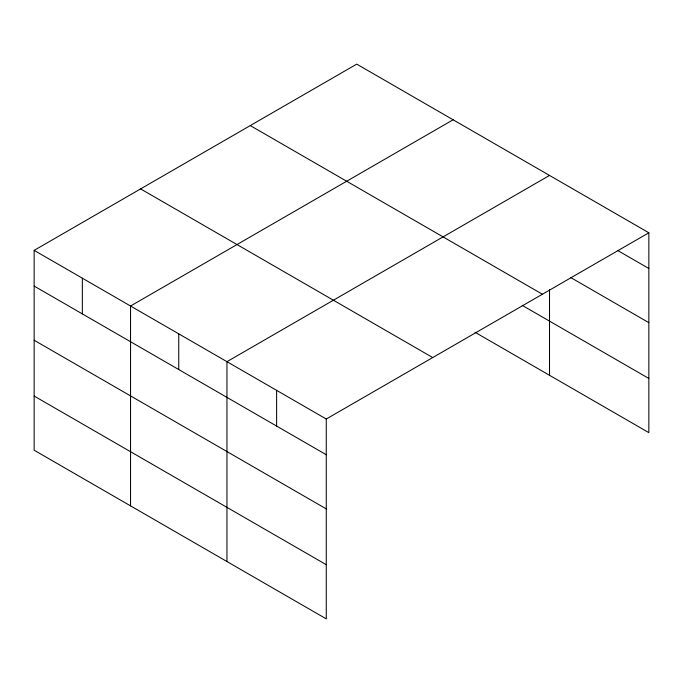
<?xml version="1.0" encoding="UTF-8"?>
<svg xmlns="http://www.w3.org/2000/svg" width="683" height="683" viewBox="0 0 683 683"><rect width="100%" height="100%" fill="white"/><g stroke="black" fill="none" stroke-linecap="round" stroke-linejoin="round"><path stroke-width="1.02" d="M474.958 332.237L648.85 432.638L648.85 232.783L356.731 64.125L34.15 250.362L34.15 450.217L326.269 618.875L326.269 419.021L34.15 250.362M453.128 119.781L130.547 306.018L130.547 505.872M549.525 175.437L226.952 361.674L226.952 561.528M326.269 419.021L648.85 232.783M617.586 250.439L648.85 268.487M570.681 277.529L648.85 322.658M250.277 125.587L542.396 294.236M522.247 305.378L648.85 378.467M140.604 188.901L432.723 357.559M34.15 286.075L326.269 454.733M34.15 340.245L326.269 508.895M34.15 396.055L326.269 564.704M549.525 289.532L549.525 375.291M276.615 390.343L276.615 426.055M178.75 333.85L178.75 369.554M82.353 278.194L82.353 313.898"/></g></svg>
